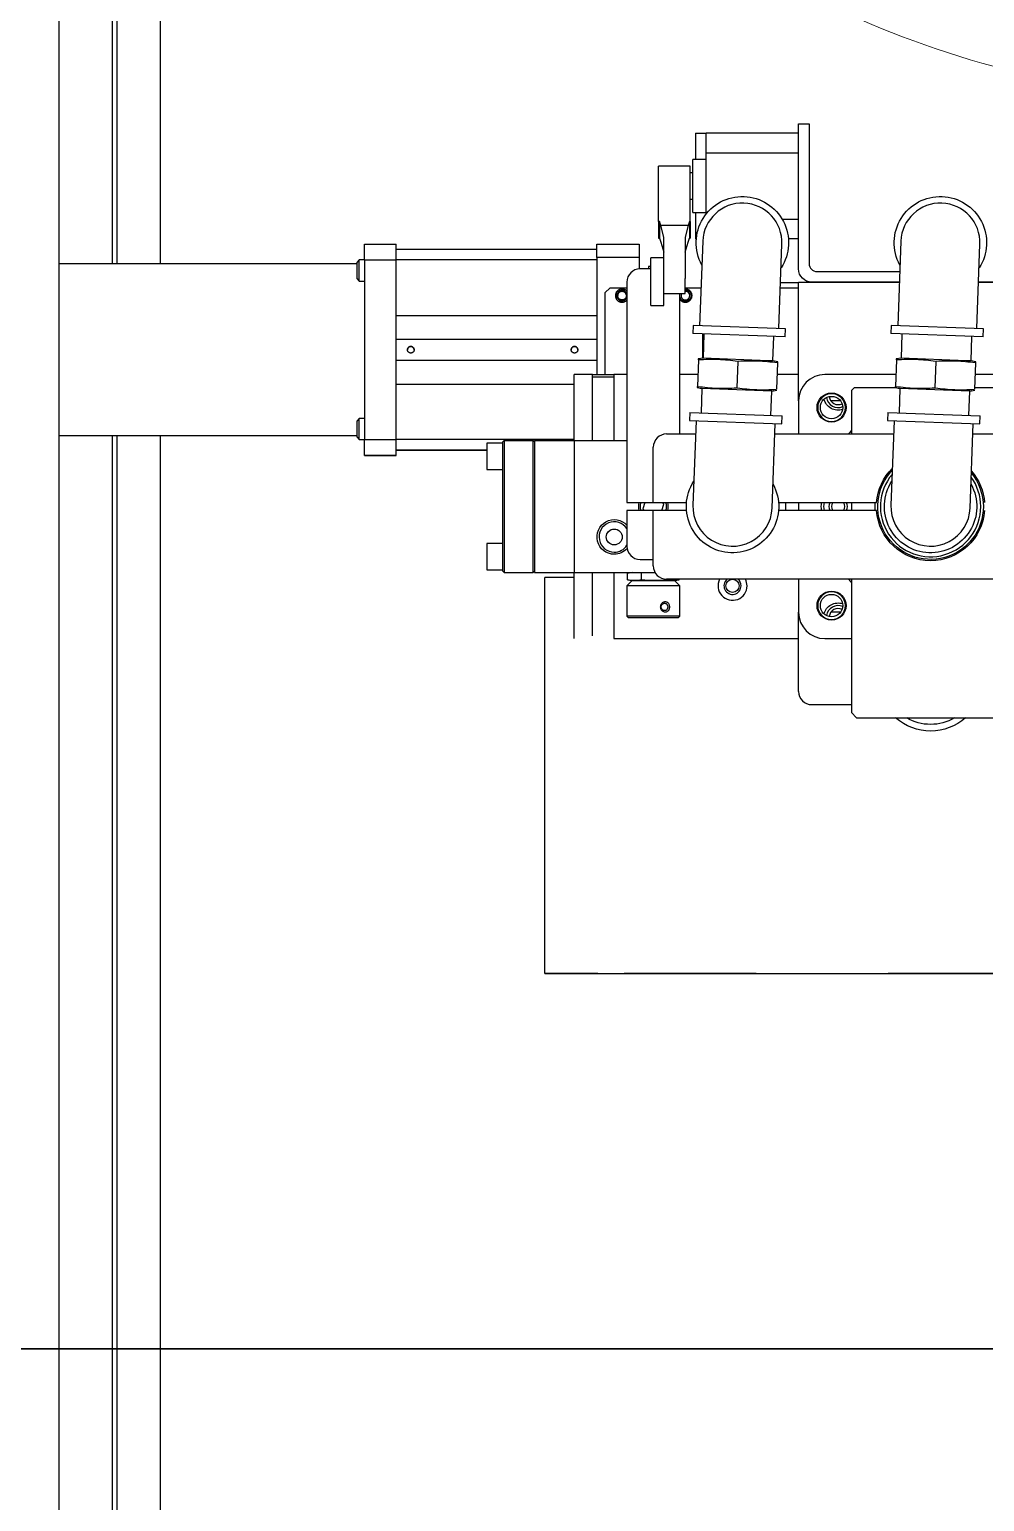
# Model space of a CAD drawing. Header units: millimetres. Extents: x 10462777 to 22643323, y 453826 to 1389191.
# Drawn here: x 11290647 to 11291008, y 583377 to 583934 of the extents above; entities that cross this region are included whole.
import ezdxf

# ---------------------------------------------------------------- set-up
doc = ezdxf.new("R2010")
doc.units = ezdxf.units.MM
doc.header["$LTSCALE"] = 200
doc.header["$MEASUREMENT"] = 0
for name, pattern in [('CENTER', [2, 1.25, -0.25, 0.25, -0.25]), ('CENTER2', [1.125, 0.75, -0.125, 0.125, -0.125]), ('PHANTOM', [2.5, 1.25, -0.25, 0.25, -0.25, 0.25, -0.25])]:
    doc.linetypes.add(name, pattern=pattern)
doc.layers.get('0').update_dxf_attribs({"linetype": 'CONTINUOUS'})
for name, color, linetype in [('2', 2, 'CONTINUOUS'), ('205', 4, 'CONTINUOUS'), ('DV1_DEFAULT', 7, 'CONTINUOUS')]:
    doc.layers.add(name, color=color, linetype=linetype)
doc.layers.add('203', color=7, linetype='CONTINUOUS', true_color=0xffffff)
doc.layers.add('LAYOUT', color=8, linetype='CONTINUOUS', lineweight=25)

# ---------------------------------------------------------------- blocks, each defined once
blk = doc.blocks.new('r710ic')
at = {"layer": 'DV1_DEFAULT', "color": 3, "linetype": 'CENTER2', "lineweight": 0}
blk.add_circle((272041.37, 104232.63), 367.64, dxfattribs=at)
at = {"layer": 'LAYOUT', "color": 3}
blk.add_circle((272041.37, 104232.63), 2050.12, dxfattribs=at)
blk = doc.blocks.new('A$C7DA30AB0')
at = {"layer": 'DV1_DEFAULT', "color": 1, "linetype": 'CENTER2', "ltscale": 7}
for p, q in [((5992.89, 3025.99, 0), (0, 3025.99, 0)), ((59.09, 3025.99, 0), (6051.98, 3025.99, 0))]:
    blk.add_line(p, q, dxfattribs=at)
at = {"layer": 'LAYOUT', "color": 6, "linetype": 'PHANTOM'}
blk.add_circle((3030.45, 3025.99, 0), 2693.02, dxfattribs=at)

msp = doc.modelspace()

# ---------------------------------------------------------------- linework, layer by layer
at = {"layer": '2', "color": 252, "linetype": 'Continuous'}
for p, q in [((11290657.81339, 583034.4125, 0), (11290657.81339, 584034.42828, 0)), ((11290679.8662, 583845.30545, 0), (11290679.8662, 584034.39391, 0)), ((11290696.11644, 584034.41518, 0), (11290696.11644, 583845.31073, 0)), ((11290677.86618, 584003.8777, 0), (11290677.86618, 583845.26732, 0)), ((11290677.86618, 583780.27655, 0), (11290677.86618, 583034.39096, 0)), ((11290679.8662, 583034.40799, 0), (11290679.8662, 583780.30062, 0)), ((11290696.11644, 583780.31268, 0), (11290696.11644, 583034.43591, 0))]:
    msp.add_line(p, q, dxfattribs=at)
at = {"layer": '203', "color": 252, "linetype": 'CENTER'}
for p, q in [((11290773.51819, 583852.81748, 0), (11290785.51836, 583852.81748, 0)), ((11290773.51819, 583846.82108, 0), (11290773.51819, 583852.81748, 0)), ((11290785.51836, 583846.82108, 0), (11290785.51836, 583852.81748, 0)), ((11290861.51944, 583850.81745, 0), (11290785.51836, 583850.81745, 0)), ((11290861.51944, 583852.81748, 0), (11290877.51967, 583852.81748, 0)), ((11290861.51944, 583847.81742, 0), (11290861.51944, 583852.81748, 0)), ((11290877.51967, 583852.81748, 0), (11290877.51967, 583847.81742, 0)), ((11290770.51515, 583845.31732, 0), (11290657.8072, 583845.31732, 0)), ((11290771.51816, 583846.81739, 0), (11290770.51815, 583845.81737, 0)), ((11290770.51815, 583845.81718, 0), (11290770.51815, 583839.81729, 0)), ((11290773.51863, 583846.81739, 0), (11290771.51816, 583846.81739, 0)), ((11290771.51816, 583846.81713, 0), (11290771.51816, 583846.81714, 0)), ((11290771.51816, 583838.81728, 0), (11290771.51816, 583846.81713, 0)), ((11290773.51819, 583846.82108, 0), (11290785.51836, 583846.82108, 0)), ((11290773.51819, 583846.82108, 0), (11290773.51819, 583778.81276, 0)), ((11290785.51836, 583778.81276, 0), (11290785.51836, 583846.82108, 0)), ((11290861.51944, 583846.8174, 0), (11290785.51836, 583846.8174, 0)), ((11290877.51967, 583847.81742, 0), (11290861.51944, 583847.81742, 0)), ((11290861.51944, 583847.81742, 0), (11290861.51944, 583803.43023, 0)), ((11290877.51967, 583847.81742, 0), (11290877.51967, 583843.41736, 0)), ((11290881.01972, 583844.31735, 0), (11290881.01972, 583843.42971, 0)), ((11290770.51815, 583839.81729, 0), (11290771.51816, 583838.81728, 0)), ((11290771.51816, 583838.81728, 0), (11290773.51863, 583838.81728, 0)), ((11290931.0398, 583838.31723, 0), (11290937.87052, 583838.31723, 0)), ((11290866.51951, 583836.31726, 0), (11290864.51948, 583834.31723, 0)), ((11290864.51948, 583834.31723, 0), (11290864.51948, 583803.42935, 0)), ((11290866.51951, 583836.31726, 0), (11290872.86936, 583836.31726, 0)), ((11290868.51954, 583833.31745, 0.00031), (11290868.51954, 583833.31721, 0.00031)), ((11290869.01954, 583833.31745, 0.00031), (11290869.01954, 583833.31721, 0.00031)), ((11290872.6696, 583833.3172, 0.00031), (11290872.6696, 583833.31745, 0.00031)), ((11290894.86882, 583836.31726, 0), (11290900.94359, 583836.31726, 0)), ((11290930.96542, 583836.31728, 0), (11290937.87002, 583836.31728, 0)), ((11290785.51836, 583825.8171, 0), (11290861.51944, 583825.8171, 0)), ((11290785.51836, 583825.8171, 0), (11290861.51944, 583825.8171, 0)), ((11290785.51836, 583816.81697, 0), (11290861.51944, 583816.81697, 0)), ((11290901.52001, 583818.89617, 0), (11290901.52001, 583809.56433, 0)), ((11290789.76842, 583812.81716, 0.00034), (11290789.76842, 583812.81691, 0.00034)), ((11290851.7693, 583812.81716, 0.00034), (11290851.7693, 583812.81691, 0.00034)), ((11290785.51836, 583808.81686, 0), (11290861.51944, 583808.81686, 0)), ((11290785.51836, 583808.81686, 0), (11290861.51944, 583808.81686, 0)), ((11290785.51836, 583799.81673, 0), (11290852.86838, 583799.81673, 0)), ((11290771.51816, 583786.81654, 0), (11290770.51815, 583785.81652, 0)), ((11290770.51815, 583785.81633, 0), (11290770.51815, 583779.81644, 0)), ((11290773.51863, 583786.81654, 0), (11290771.51816, 583786.81654, 0)), ((11290771.51816, 583778.81642, 0), (11290771.51816, 583786.81628, 0)), ((11290771.51816, 583786.81628, 0), (11290771.51816, 583786.81628, 0)), ((11290657.8072, 583780.3164, 0), (11290770.51515, 583780.3164, 0)), ((11290770.51815, 583779.81644, 0), (11290771.51816, 583778.81642, 0)), ((11290770.51815, 583779.81635, 0), (11290771.51816, 583778.81633, 0)), ((11290771.51816, 583778.81642, 0), (11290773.51863, 583778.81642, 0)), ((11290771.51816, 583778.81633, 0), (11290773.51863, 583778.81633, 0)), ((11290773.51819, 583778.81276, 0), (11290785.51836, 583778.81276, 0)), ((11290773.51819, 583772.81634, 0), (11290773.51819, 583778.81276, 0)), ((11290852.86838, 583778.81643, 0), (11290785.51836, 583778.81643, 0)), ((11290785.51836, 583772.81634, 0), (11290785.51836, 583778.81276, 0)), ((11290785.51836, 583772.81634, 0), (11290773.51819, 583772.81634, 0)), ((11290773.51819, 583772.81634, 0), (11290773.51819, 583772.81624, 0)), ((11290773.51819, 583772.81624, 0), (11290785.51836, 583772.81624, 0)), ((11290819.86847, 583774.81637, 0), (11290785.51836, 583774.81637, 0)), ((11290785.51836, 583774.81634, 0), (11290819.86847, 583774.81634, 0)), ((11290785.51836, 583774.81631, 0), (11290819.86847, 583774.81631, 0)), ((11290819.86847, 583774.81627, 0), (11290785.51836, 583774.81627, 0)), ((11290785.51836, 583772.81624, 0), (11290785.51836, 583772.81634, 0)), ((11290841.83433, 583576.5435, 0), (11290841.83433, 583726.54563, 0)), ((11290841.83433, 583576.5435, 0), (11290841.83433, 583576.54326, 0)), ((11291221.83973, 583576.54353, 0), (11290861.83461, 583576.54353, 0)), ((11290861.83461, 583576.54323, 0), (11291221.83973, 583576.54323, 0))]:
    msp.add_line(p, q, dxfattribs=at)
at = {"layer": '203', "color": 252, "linetype": 'CENTER', "extrusion": (0, 1.51265e-06, 1)}
for centre, radius in [((11290871.01957, 583833.31745, 0.88344), 1.65002), ((11290791.01844, 583812.81716, 0.88344), 1.25002), ((11290853.01932, 583812.81716, 0.88344), 1.25002)]:
    msp.add_circle(centre, radius, dxfattribs=at)
for centre, radius, start, end in [((11290871.01957, 583833.31745, 0.88344), 2.50004, 42.2848186, 180.005767), ((11290871.01957, 583833.31745, 0.88344), 2.50004, 42.2845518, 180), ((11290871.01957, 583833.31745, 0.88344), 2.50004, 180.0053461, 317.7015429), ((11290871.01957, 583833.31745, 0.88344), 2.00003, 22.3694358, 180.0073139), ((11290871.01957, 583833.31745, 0.88344), 2.00003, 22.3698567, 180), ((11290871.01957, 583833.31745, 0.88344), 2.00003, 180.006893, 337.6116829), ((11290871.01957, 583833.31745, 0.88344), 1.65002, 0, 180.0087548), ((11290895.01991, 583833.31745, 0.88344), 2.50004, 210.6611091, 93.4598817), ((11290895.01991, 583833.31745, 0.88344), 1.65002, 152.5802129, 90), ((11290895.01991, 583833.31745, 0.88344), 1.65002, 152.5749042, 180.0034356), ((11290895.01991, 583833.31745, 0.88344), 2.50004, 359.9944225, 93.4595378), ((11290895.01991, 583833.31745, 0.88344), 1.65002, 90, 95.2430847), ((11290895.01991, 583833.31745, 0.88344), 1.65002, 359.9853051, 95.237455), ((11290791.01844, 583812.81716, 0.88344), 1.25002, 359.9885783, 180), ((11290853.01932, 583812.81716, 0.88344), 1.25002, 359.9885783, 180)]:
    msp.add_arc(centre, radius, start, end, dxfattribs=at)
at = {"layer": '203', "color": 252, "linetype": 'CENTER', "extrusion": (0, -1.51265e-06, -1)}
for start, end in [(90, 20.6938683), (85.9778362, 90)]:
    msp.add_arc((-11290895.01991, 583833.31745, -0.88344), 2.15003, start, end, dxfattribs=at)
at = {"layer": '203', "color": 252, "linetype": 'CENTER'}
for centre, major_axis, start_param, end_param in [((11290887.51981, 583844.31735, 0), (6.50009, 0), 2.624703649, 3.143346796), ((11290861.83461, 583726.54563, 0), (20.00028, 0), 2.035653908, 3.141592654), ((11290861.83461, 583576.5435, 0), (20.00028, 0), 1.570796327, 3.141592654), ((11290861.83461, 583576.54326, 0), (20.00028, 0), 3.141592654, 4.71238898)]:
    msp.add_ellipse(centre, major_axis=major_axis, ratio=0.000001513, start_param=start_param, end_param=end_param, dxfattribs=at)
at = {"layer": '205', "color": 252, "linetype": 'Continuous'}
for p, q in [((11290898.86932, 583894.83053, 0), (11290898.86932, 583884.83038, 0)), ((11290898.86932, 583894.83053, 0), (11290902.86937, 583894.83053, 0)), ((11290937.86987, 583894.83053, 0), (11290902.86937, 583894.83053, 0)), ((11290902.86937, 583887.33051, 0), (11290902.86937, 583894.83053, 0)), ((11290937.86987, 583843.4298, 0), (11290937.86987, 583898.43058, 0)), ((11290937.86987, 583898.43058, 0), (11290941.86993, 583898.43058, 0)), ((11290941.86993, 583898.43058, 0), (11290941.86993, 583845.42982, 0)), ((11290896.86929, 583882.33035, 0), (11290884.86912, 583882.33035, 0)), ((11290884.86912, 583877.99992, 0), (11290884.86912, 583882.33035, 0)), ((11290896.86929, 583877.99992, 0), (11290896.86929, 583882.33035, 0)), ((11290902.86937, 583884.83038, 0), (11290897.8693, 583884.83038, 0)), ((11290897.8693, 583864.8301, 0), (11290897.8693, 583884.83038, 0)), ((11290937.86987, 583887.33042, 0), (11290902.86937, 583887.33042, 0)), ((11290902.86937, 583864.22546, 0), (11290902.86937, 583887.33042, 0)), ((11290884.86912, 583861.42791, 0), (11290884.86912, 583877.99992, 0)), ((11290897.8693, 583879.83031, 0), (11290896.86929, 583879.83031, 0)), ((11290896.86929, 583861.42791, 0), (11290896.86929, 583877.99992, 0)), ((11290896.86929, 583869.83017, 0), (11290897.8693, 583869.83017, 0)), ((11290884.86912, 583861.42791, 0), (11290884.86912, 583855.08854, 0)), ((11290885.2038, 583861.42791, 0), (11290884.86912, 583861.42791, 0)), ((11290885.2038, 583861.42791, 0), (11290885.2038, 583855.08854, 0)), ((11290885.66336, 583859.87351, 0), (11290885.2038, 583861.42791, 0)), ((11290886.86915, 583855.51443, 0), (11290885.66336, 583859.87351, 0)), ((11290896.07505, 583859.87351, 0), (11290885.66336, 583859.87351, 0)), ((11290896.07505, 583859.87351, 0), (11290894.86926, 583855.51443, 0)), ((11290896.5346, 583861.42791, 0), (11290896.07505, 583859.87351, 0)), ((11290896.86929, 583861.42791, 0), (11290896.5346, 583861.42791, 0)), ((11290896.5346, 583861.42791, 0), (11290896.5346, 583855.08854, 0)), ((11290896.86929, 583861.42791, 0), (11290896.86929, 583855.08854, 0)), ((11290897.8693, 583864.8301, 0), (11290902.86937, 583864.8301, 0)), ((11290898.86932, 583864.8301, 0), (11290898.86932, 583854.82996, 0)), ((11290931.61572, 583862.33006, 0), (11290937.86987, 583862.33006, 0)), ((11290884.86912, 583855.08854, 0), (11290885.2038, 583855.08854, 0)), ((11290885.2038, 583855.08854, 0), (11290885.66336, 583853.53415, 0)), ((11290886.86915, 583847.33273, 0), (11290886.86915, 583855.51443, 0)), ((11290894.86926, 583855.51443, 0), (11290894.86926, 583839.86347, 0)), ((11290896.07505, 583853.53415, 0), (11290896.5346, 583855.08854, 0)), ((11290896.5346, 583855.08854, 0), (11290896.86929, 583855.08854, 0)), ((11290898.86932, 583854.82996, 0), (11290899.15044, 583854.82996, 0)), ((11290937.86987, 583854.82996, 0), (11290934.02692, 583854.82996, 0)), ((11290885.66336, 583853.53415, 0), (11290886.86915, 583849.73634, 0)), ((11290894.86926, 583849.73634, 0), (11290896.07505, 583853.53415, 0)), ((11290901.59903, 583853.91865, 0), (11290900.40884, 583821.94034, 0)), ((11290930.38851, 583820.82453, 0), (11290931.5787, 583852.80284, 0)), ((11290976.6001, 583853.91865, 0), (11290975.4099, 583821.94034, 0)), ((11291005.38957, 583820.82453, 0), (11291006.57977, 583852.80284, 0)), ((11290881.86907, 583843.4298, 0), (11290877.86902, 583843.4298, 0)), ((11290886.86915, 583847.57754, 0), (11290881.86907, 583847.57754, 0)), ((11290881.86907, 583829.57729, 0), (11290881.86907, 583847.57754, 0)), ((11290886.86915, 583829.57729, 0), (11290886.86915, 583847.33273, 0)), ((11290872.86895, 583838.42972, 0), (11290872.86895, 583754.92854, 0)), ((11290894.86926, 583834.07735, 0), (11290894.86926, 583839.86347, 0)), ((11290937.86987, 583793.42823, 0), (11290937.86987, 583838.42972, 0)), ((11290937.86987, 583838.42972, 0), (11290976.02479, 583838.42972, 0)), ((11290976.02361, 583838.42972, 0), (11290942.86994, 583838.42972, 0)), ((11290944.86997, 583842.42978, 0), (11290976.17246, 583842.42978, 0)), ((11291006.04615, 583838.42972, 0), (11291066.37576, 583838.42972, 0)), ((11291066.37269, 583838.42972, 0), (11291006.04709, 583838.42972, 0)), ((11290886.86915, 583834.07735, 0), (11290894.86926, 583834.07735, 0)), ((11290892.86923, 583780.92922, 0), (11290892.86923, 583834.07685, 0)), ((11290881.86907, 583829.57729, 0), (11290886.86915, 583829.57729, 0)), ((11290897.91053, 583822.03332, 0), (11290897.79895, 583819.03535, 0)), ((11290932.88681, 583820.73155, 0), (11290897.91053, 583822.03332, 0)), ((11290932.77523, 583817.73358, 0), (11290932.88681, 583820.73155, 0)), ((11290972.9116, 583822.03332, 0), (11290972.80002, 583819.03535, 0)), ((11291007.88788, 583820.73155, 0), (11290972.9116, 583822.03332, 0)), ((11291007.7763, 583817.73358, 0), (11291007.88788, 583820.73155, 0)), ((11290932.77523, 583817.73358, 0), (11290897.79895, 583819.03535, 0)), ((11290902.04607, 583818.87715, 0), (11290901.70037, 583809.58889, 0)), ((11290928.18241, 583808.60326, 0), (11290928.52811, 583817.89152, 0)), ((11291007.7763, 583817.73358, 0), (11290972.80002, 583819.03535, 0)), ((11290977.04713, 583818.87715, 0), (11290976.70144, 583809.58889, 0)), ((11291003.18348, 583808.60326, 0), (11291003.52917, 583817.89152, 0)), ((11290901.70037, 583809.58889, 0), (11290899.87183, 583809.33618, 0)), ((11290926.40928, 583808.66925, 0), (11290901.70037, 583809.58889, 0)), ((11290976.70144, 583809.58889, 0), (11290974.8729, 583809.33618, 0)), ((11291001.41034, 583808.66925, 0), (11290976.70144, 583809.58889, 0)), ((11290899.92532, 583808.94915, 0), (11290899.55339, 583798.95592, 0)), ((11290899.92532, 583808.94915, 0), (11290900.04812, 583808.94458, 0)), ((11290914.91516, 583808.39124, 0), (11290914.54322, 583798.39802, 0)), ((11290914.79236, 583808.39581, 0), (11290914.91516, 583808.39124, 0)), ((11290914.91516, 583808.39124, 0), (11290915.03796, 583808.38667, 0)), ((11290928.18241, 583808.60326, 0), (11290926.40928, 583808.66925, 0)), ((11290929.9871, 583808.21533, 0), (11290928.18241, 583808.60326, 0)), ((11290929.90499, 583807.83334, 0), (11290929.53306, 583797.84012, 0)), ((11290929.78219, 583807.83791, 0), (11290929.90499, 583807.83334, 0)), ((11290929.91975, 583808.22981, 0), (11290929.90499, 583807.83334, 0)), ((11290974.92639, 583808.94915, 0), (11290974.55445, 583798.95592, 0)), ((11290974.92639, 583808.94915, 0), (11290975.04919, 583808.94458, 0)), ((11290989.91622, 583808.39124, 0), (11290989.54429, 583798.39802, 0)), ((11290989.79342, 583808.39581, 0), (11290989.91622, 583808.39124, 0)), ((11290989.91622, 583808.39124, 0), (11290990.03902, 583808.38667, 0)), ((11291003.18348, 583808.60326, 0), (11291001.41034, 583808.66925, 0)), ((11291004.98817, 583808.21533, 0), (11291003.18348, 583808.60326, 0)), ((11291004.90606, 583807.83334, 0), (11291004.53412, 583797.84012, 0)), ((11291004.78326, 583807.83791, 0), (11291004.90606, 583807.83334, 0)), ((11291004.92081, 583808.22981, 0), (11291004.90606, 583807.83334, 0)), ((11290852.86866, 583778.42887, 0), (11290852.86866, 583803.42923, 0)), ((11290859.86876, 583803.42923, 0), (11290852.86866, 583803.42923, 0)), ((11290859.86876, 583803.42923, 0), (11290867.86888, 583803.42923, 0)), ((11290859.86876, 583802.42921, 0), (11290859.86876, 583803.42923, 0)), ((11290859.86876, 583778.42806, 0), (11290859.86876, 583802.42921, 0)), ((11290867.86888, 583802.42921, 0), (11290859.86876, 583802.42921, 0)), ((11290867.86888, 583803.42923, 0), (11290867.86888, 583778.42887, 0)), ((11290872.87145, 583803.42923, 0), (11290867.86888, 583803.42923, 0)), ((11290899.72183, 583803.42923, 0), (11290892.87423, 583803.42923, 0)), ((11290899.47128, 583798.57393, 0), (11290901.27597, 583798.186, 0)), ((11290899.53863, 583798.55946, 0), (11290899.55339, 583798.95592, 0)), ((11290899.67619, 583798.95135, 0), (11290899.55339, 583798.95592, 0)), ((11290937.87487, 583803.42923, 0), (11290929.74475, 583803.42923, 0)), ((11290974.72164, 583803.42923, 0), (11290947.87001, 583803.42923, 0)), ((11290958.87017, 583798.42916, 0), (11290957.87015, 583797.42914, 0)), ((11290975.14567, 583798.42916, 0), (11290958.87017, 583798.42916, 0)), ((11290974.47234, 583798.57393, 0), (11290976.27703, 583798.186, 0)), ((11290974.5397, 583798.55946, 0), (11290974.55445, 583798.95592, 0)), ((11290974.67725, 583798.95135, 0), (11290974.55445, 583798.95592, 0)), ((11291016.87099, 583798.42916, 0), (11291004.55597, 583798.42916, 0)), ((11291027.87115, 583803.42923, 0), (11291004.74207, 583803.42923, 0)), ((11290901.27597, 583798.186, 0), (11290900.93027, 583788.89774, 0)), ((11290927.75801, 583797.20038, 0), (11290901.27597, 583798.186, 0)), ((11290914.54322, 583798.39802, 0), (11290914.42042, 583798.40259, 0)), ((11290914.66602, 583798.39345, 0), (11290914.54322, 583798.39802, 0)), ((11290927.41231, 583787.91211, 0), (11290927.75801, 583797.20038, 0)), ((11290927.75801, 583797.20038, 0), (11290929.58655, 583797.45308, 0)), ((11290929.53306, 583797.84012, 0), (11290929.41026, 583797.84469, 0)), ((11290937.86987, 583793.42909, 0), (11290937.86987, 583780.92891, 0)), ((11290953.80603, 583793.42909, 0), (11290950.12004, 583793.42909, 0)), ((11290957.87015, 583797.42914, 0), (11290957.87015, 583780.92841, 0)), ((11290976.27703, 583798.186, 0), (11290975.93134, 583788.89774, 0)), ((11291002.75908, 583797.20038, 0), (11290976.27703, 583798.186, 0)), ((11290989.54429, 583798.39802, 0), (11290989.42149, 583798.40259, 0)), ((11290989.66709, 583798.39345, 0), (11290989.54429, 583798.39802, 0)), ((11291002.41338, 583787.91211, 0), (11291002.75908, 583797.20038, 0)), ((11291002.75908, 583797.20038, 0), (11291004.58761, 583797.45308, 0)), ((11291004.53412, 583797.84012, 0), (11291004.41132, 583797.84469, 0)), ((11290896.68315, 583789.05568, 0), (11290896.57157, 583786.05772, 0)), ((11290896.68315, 583789.05568, 0), (11290931.65943, 583787.75391, 0)), ((11290931.54785, 583784.75594, 0), (11290931.65943, 583787.75391, 0)), ((11290971.68421, 583789.05568, 0), (11290971.57263, 583786.05772, 0)), ((11290971.68421, 583789.05568, 0), (11291006.66049, 583787.75391, 0)), ((11291006.54891, 583784.75594, 0), (11291006.66049, 583787.75391, 0)), ((11290896.57157, 583786.05772, 0), (11290931.54785, 583784.75594, 0)), ((11290899.06987, 583785.96473, 0), (11290897.87968, 583753.98642, 0)), ((11290927.85935, 583752.87061, 0), (11290929.04954, 583784.84893, 0)), ((11290971.57263, 583786.05772, 0), (11291006.54891, 583784.75594, 0)), ((11290974.07094, 583785.96473, 0), (11290972.88075, 583753.98642, 0)), ((11291002.86041, 583752.87061, 0), (11291004.05061, 583784.84893, 0)), ((11290825.86828, 583777.42886, 0), (11290819.86819, 583777.42886, 0)), ((11290819.86819, 583777.42886, 0), (11290819.86819, 583767.42872, 0)), ((11290826.36829, 583778.42887, 0), (11290825.86828, 583777.92886, 0)), ((11290825.86828, 583728.92817, 0), (11290825.86828, 583777.92886, 0)), ((11290826.36829, 583778.42887, 0), (11290837.36844, 583778.42887, 0)), ((11290826.36829, 583778.42887, 0), (11290826.36829, 583728.42816, 0)), ((11290837.36844, 583778.42887, 0), (11290837.86845, 583777.92886, 0)), ((11290837.36844, 583728.42816, 0), (11290837.36844, 583778.42887, 0)), ((11290837.86845, 583778.42887, 0), (11290837.86845, 583728.42816, 0)), ((11290837.86845, 583778.42887, 0), (11290852.86866, 583778.42887, 0)), ((11290852.86866, 583778.42887, 0), (11290852.86866, 583728.42816, 0)), ((11290852.86866, 583778.42887, 0), (11290872.8702, 583778.42887, 0)), ((11290887.86916, 583780.92891, 0), (11290898.88275, 583780.92891, 0)), ((11290928.90505, 583780.92891, 0), (11290973.88163, 583780.92891, 0)), ((11291003.90393, 583780.92891, 0), (11291017.87101, 583780.92891, 0)), ((11290882.86909, 583754.92854, 0), (11290882.86909, 583775.92884, 0)), ((11290819.86819, 583767.42872, 0), (11290825.86828, 583767.42872, 0)), ((11290872.86895, 583754.92854, 0), (11290882.8695, 583754.92854, 0)), ((11290879.67234, 583754.9285, 0), (11290878.92299, 583752.55551, 0)), ((11290882.86909, 583754.92854, 0), (11290895.43367, 583754.92854, 0)), ((11290886.06583, 583751.92853, 0), (11290886.81518, 583754.30153, 0)), ((11290886.81518, 583754.30153, 0), (11290886.24113, 583754.92854, 0)), ((11290930.30553, 583754.92854, 0), (11290967.42524, 583754.92854, 0)), ((11290932.8698, 583754.92776, 0), (11290932.8698, 583751.92928, 0)), ((11290937.86987, 583754.92854, 0), (11290937.86987, 583751.92975, 0)), ((11290957.87015, 583754.92679, 0), (11290957.87015, 583751.92821, 0)), ((11290872.86895, 583751.9285, 0), (11290872.86895, 583738.4283, 0)), ((11290882.8695, 583751.9285, 0), (11290872.86895, 583751.9285, 0)), ((11290878.92299, 583752.55551, 0), (11290879.49704, 583751.92849, 0)), ((11290895.43367, 583751.9285, 0), (11290882.86909, 583751.9285, 0)), ((11290882.86909, 583730.9282, 0), (11290882.86909, 583751.9285, 0)), ((11290967.42524, 583751.9285, 0), (11290930.30553, 583751.9285, 0)), ((11290825.86828, 583739.42832, 0), (11290819.86819, 583739.42832, 0)), ((11290819.86819, 583739.42832, 0), (11290819.86819, 583729.42818, 0)), ((11290877.86902, 583733.42823, 0), (11290882.86971, 583733.42823, 0)), ((11290819.86819, 583729.42818, 0), (11290825.86828, 583729.42818, 0)), ((11290826.36829, 583728.42816, 0), (11290825.86828, 583728.92817, 0)), ((11290826.36829, 583728.42816, 0), (11290837.36844, 583728.42816, 0)), ((11290837.36844, 583728.42816, 0), (11290837.86845, 583728.92817, 0)), ((11290837.86845, 583728.42816, 0), (11290852.86866, 583728.42816, 0)), ((11290852.86866, 583703.42781, 0), (11290852.86866, 583728.42972, 0)), ((11290852.86866, 583728.42816, 0), (11290883.5391, 583728.42816, 0)), ((11290859.86876, 583704.42782, 0), (11290859.86876, 583728.42897, 0)), ((11290867.86888, 583728.42972, 0), (11290867.86888, 583703.42781, 0)), ((11290874.86897, 583728.42816, 0), (11290873.06902, 583728.11078, 0)), ((11290873.06902, 583725.74815, 0), (11290873.06902, 583728.10813, 0)), ((11290878.4392, 583725.74815, 0), (11290878.4392, 583728.10813, 0)), ((11290874.86897, 583725.42812, 0), (11290872.86895, 583723.42809, 0)), ((11290872.86895, 583723.42809, 0), (11290872.86895, 583711.92793, 0)), ((11290892.86923, 583723.42809, 0), (11290872.86895, 583723.42809, 0)), ((11290873.06902, 583725.7455, 0), (11290874.86897, 583725.42812, 0)), ((11290874.86897, 583725.42812, 0), (11290890.8692, 583725.42812, 0)), ((11290874.86897, 583725.42812, 0), (11290879.25837, 583725.42812, 0)), ((11290879.25837, 583725.42812, 0), (11290890.8692, 583725.42812, 0)), ((11291017.87101, 583725.92813, 0), (11290887.86916, 583725.92813, 0)), ((11290888.23927, 583725.74815, 0), (11290888.23927, 583725.92813, 0)), ((11290890.8692, 583725.42812, 0), (11290892.66916, 583725.7455, 0)), ((11290892.86923, 583723.42809, 0), (11290890.8692, 583725.42812, 0)), ((11290892.66916, 583725.74815, 0), (11290892.66916, 583725.92813, 0)), ((11290892.86923, 583711.92793, 0), (11290892.86923, 583723.42809, 0)), ((11290937.86987, 583725.92938, 0), (11290937.86987, 583713.42795, 0)), ((11290957.87015, 583725.9285, 0), (11290957.87015, 583675.42741, 0)), ((11290872.86895, 583711.92793, 0), (11290873.36895, 583711.42792, 0)), ((11290887.39554, 583711.92793, 0), (11290872.86895, 583711.92793, 0)), ((11290873.36895, 583711.42792, 0), (11290887.16922, 583711.42792, 0)), ((11290887.16922, 583711.42792, 0), (11290892.36922, 583711.42792, 0)), ((11290892.86923, 583711.92793, 0), (11290887.39554, 583711.92793, 0)), ((11290892.36922, 583711.42792, 0), (11290892.86923, 583711.92793, 0)), ((11290937.86987, 583683.42752, 0), (11290937.86987, 583713.43014, 0)), ((11290953.80603, 583713.42795, 0), (11290950.12004, 583713.42795, 0)), ((11290867.86888, 583703.42781, 0), (11290937.87487, 583703.42781, 0)), ((11290947.87001, 583703.42781, 0), (11290957.8714, 583703.42781, 0)), ((11290942.86994, 583678.42745, 0), (11290957.87484, 583678.42745, 0)), ((11290957.87015, 583675.42741, 0), (11290959.87018, 583673.42738, 0)), ((11290959.87018, 583673.42738, 0), (11291255.87439, 583673.42738, 0))]:
    msp.add_line(p, q, dxfattribs=at)
for centre, radius in [((11290950.37005, 583790.92905, 0), 5.50008), ((11290950.37005, 583790.92905, 0), 4.25006), ((11290868.06888, 583741.92835, 0), 3.00004), ((11290912.86951, 583723.42809, 0), 2.50004), ((11290950.37005, 583715.92798, 0), 5.50008), ((11290950.37005, 583715.92798, 0), 4.25006)]:
    msp.add_circle(centre, radius, dxfattribs=at)
at = {"layer": '205', "color": 252, "linetype": 'Continuous', "extrusion": (0, 0, -1)}
for centre in [(-11290950.37005, 583790.92905, 0), (-11290950.37005, 583715.92798, 0)]:
    msp.add_circle(centre, 5.25007, dxfattribs=at)
for centre, radius, start, end in [((-11290916.58887, 583853.36075, 0), 17.50025, 331.1321373, 92.1314925), ((-11290991.58993, 583853.36075, 0), 17.50025, 331.1321373, 92.1314925), ((-11290916.58887, 583853.36075, 0), 17.50025, 92.1314925, 213.1308478), ((-11290991.58993, 583853.36075, 0), 17.50025, 92.1314925, 213.1308478), ((-11290942.86994, 583843.4298, 0), 5.00007, 270, 0), ((-11290952.87008, 583795.42911, 0), 5.50008, 252.1463205, 345.9600859), ((-11290987.87058, 583753.42852, 0), 20.00028, 180, 43.5431364), ((-11290987.87058, 583753.42852, 0), 20.50029, 4.1961241, 45.1031307), ((-11290987.87058, 583753.42852, 0), 20.00028, 140.7206063, 180), ((-11290987.87058, 583753.42852, 0), 20.50029, 139.1602622, 175.8038759), ((-11290912.86951, 583753.42852, 0), 17.50025, 272.1314925, 33.1364956), ((-11290912.86951, 583753.42852, 0), 17.50025, 151.1264895, 272.1314925), ((-11290987.87058, 583753.42852, 0), 17.50025, 272.1314925, 33.1364956), ((-11290987.87058, 583753.42852, 0), 17.50025, 151.1264895, 272.1314925), ((-11290882.86909, 583753.42852, 0), 5.55008, 344.3230884, 15.6824622), ((-11290882.86909, 583753.42852, 0), 5.55008, 164.3174702, 195.6768438), ((-11290987.87058, 583753.42852, 0), 21.0003, 355.9027449, 4.0939951), ((-11290868.06888, 583741.92835, 0), 6.55009, 270, 137.120645), ((-11290987.87058, 583753.42852, 0), 20.50029, 184.1961241, 355.8038759), ((-11290868.06888, 583741.92835, 0), 6.55009, 221.8781058, 270), ((-11290952.87008, 583711.42792, 0), 5.50008, 14.0456352, 107.8481498), ((-11290987.87058, 583688.42759, 0), 20.00028, 270, 311.4112695), ((-11290987.87058, 583688.42759, 0), 17.50025, 270, 301.004989), ((-11290987.87058, 583688.42759, 0), 20.00028, 228.5887305, 270), ((-11290987.87058, 583688.42759, 0), 17.50025, 238.995011, 270)]:
    msp.add_arc(centre, radius, start, end, dxfattribs=at)
at = {"layer": '205', "color": 252, "linetype": 'Continuous'}
for centre, radius, start, end in [((11290916.58887, 583853.36075, 0), 15.00021, 357.8685075, 177.8685075), ((11290991.58993, 583853.36075, 0), 15.00021, 357.8685075, 177.8685075), ((11290877.86902, 583838.42972, 0), 5.00007, 90, 180), ((11290944.86997, 583845.42982, 0), 3.00004, 180, 270), ((11290947.87001, 583793.42909, 0), 10.00014, 90, 180), ((11290952.87008, 583795.42911, 0), 4.50006, 189.2025793, 292.680094), ((11290952.87008, 583795.42911, 0), 3.40005, 185.782577, 296.1001236), ((11290987.87058, 583753.42852, 0), 41.50059, 136.2881352, 138.4931392), ((11290887.86916, 583775.92884, 0), 5.00007, 90, 180), ((11290987.87058, 583753.42852, 0), 19.00027, 140.0006265, 0), ((11290987.87058, 583753.42852, 0), 19.00027, 0, 35.7243859), ((11290882.86909, 583753.42852, 0), 5.00007, 162.5405073, 197.4549509), ((11290882.86909, 583753.42852, 0), 5.00007, 342.5347402, 17.449184), ((11290912.86951, 583753.42852, 0), 15.00021, 177.8685075, 357.8685075), ((11290987.87058, 583753.42852, 0), 41.50059, 177.9243845, 182.0700172), ((11290952.87008, 583753.42852, 0), 5.50008, 164.1713096, 195.8231128), ((11290952.87008, 583753.42852, 0), 3.50005, 154.6198873, 205.3742896), ((11290952.87008, 583753.42852, 0), 2.50004, 143.122659, 216.8609521), ((11290952.87008, 583753.42852, 0), 2.50004, 323.116892, 36.8551852), ((11290952.87008, 583753.42852, 0), 3.50005, 334.6143098, 25.3687119), ((11290987.87058, 583753.42852, 0), 15.00021, 177.8685075, 357.8685075), ((11290868.06888, 583741.92835, 0), 5.75008, 33.3955839, 270), ((11290868.06888, 583741.92835, 0), 5.75008, 270, 326.5875539), ((11290877.86902, 583738.4283, 0), 5.00007, 180, 270), ((11290887.86916, 583730.9282, 0), 5.00007, 180, 270), ((11290912.86951, 583723.42809, 0), 5.50008, 152.9606069, 0), ((11290912.86951, 583723.42809, 0), 3.25005, 129.7124838, 0), ((11290912.86951, 583723.42809, 0), 3.25005, 0, 50.2762531), ((11290912.86951, 583723.42809, 0), 5.50008, 0, 27.02819), ((11290987.87058, 583753.42852, 0), 41.50059, 221.5012419, 223.7062459), ((11290952.87008, 583711.42792, 0), 4.50006, 67.3032125, 170.7919953), ((11290952.87008, 583711.42792, 0), 3.40005, 63.8831097, 174.2117784), ((11290947.87001, 583713.42795, 0), 10.00014, 180, 270), ((11290942.86994, 583683.42752, 0), 5.00007, 180, 270)]:
    msp.add_arc(centre, radius, start, end, dxfattribs=at)
for points, knots in [([(11290899.92532, 583808.94915, 0), (11290899.92992, 583809.07268, 0), (11290899.93365, 583809.1728, 0), (11290899.93873, 583809.30929, 0), (11290899.94007, 583809.34543, 0), (11290899.94008, 583809.34561, 0)], [0, 0, 0, 0, 0.500638735, 0.500638735, 1, 1, 1, 1]), ([(11290914.79236, 583808.39581, 0), (11290913.56827, 583808.56508, 0), (11290912.34331, 583808.71092, 0), (11290909.89102, 583808.93905, 0), (11290907.43634, 583809.10281, 0), (11290904.97628, 583809.12197, 0), (11290902.51382, 583809.07676, 0), (11290901.28141, 583809.02238, 0), (11290900.04812, 583808.94458, 0)], [0, 0, 0, 0, 0.25, 0.25, 0.5, 0.75, 0.75, 1, 1, 1, 1]), ([(11290929.78219, 583807.83791, 0), (11290928.5581, 583808.00718, 0), (11290927.33314, 583808.15302, 0), (11290924.88086, 583808.38115, 0), (11290922.42618, 583808.54491, 0), (11290919.96611, 583808.56407, 0), (11290917.50365, 583808.51886, 0), (11290916.27124, 583808.46448, 0), (11290915.03796, 583808.38667, 0)], [0, 0, 0, 0, 0.25, 0.25, 0.5, 0.75, 0.75, 1, 1, 1, 1]), ([(11290974.92639, 583808.94915, 0), (11290974.93099, 583809.07268, 0), (11290974.93471, 583809.1728, 0), (11290974.93979, 583809.30929, 0), (11290974.94114, 583809.34543, 0), (11290974.94114, 583809.34561, 0)], [0, 0, 0, 0, 0.500638734, 0.500638734, 1, 1, 1, 1]), ([(11290989.79342, 583808.39581, 0), (11290988.56934, 583808.56508, 0), (11290987.34438, 583808.71092, 0), (11290984.89209, 583808.93905, 0), (11290982.43741, 583809.10281, 0), (11290979.97734, 583809.12197, 0), (11290977.51488, 583809.07676, 0), (11290976.28247, 583809.02238, 0), (11290975.04919, 583808.94458, 0)], [0, 0, 0, 0, 0.25, 0.25, 0.5, 0.75, 0.75, 1, 1, 1, 1]), ([(11291004.78326, 583807.83791, 0), (11291003.55917, 583808.00718, 0), (11291002.33421, 583808.15302, 0), (11290999.88192, 583808.38115, 0), (11290997.42724, 583808.54491, 0), (11290994.96718, 583808.56407, 0), (11290992.50472, 583808.51886, 0), (11290991.27231, 583808.46448, 0), (11290990.03902, 583808.38667, 0)], [0, 0, 0, 0, 0.25, 0.25, 0.5, 0.75, 0.75, 1, 1, 1, 1]), ([(11290899.67619, 583798.95135, 0), (11290900.90027, 583798.78209, 0), (11290902.12524, 583798.63624, 0), (11290904.57752, 583798.40812, 0), (11290907.0322, 583798.24435, 0), (11290909.49227, 583798.2252, 0), (11290911.95473, 583798.2704, 0), (11290913.18714, 583798.32478, 0), (11290914.42042, 583798.40259, 0)], [0, 0, 0, 0, 0.25, 0.25, 0.5, 0.75, 0.75, 1, 1, 1, 1]), ([(11290974.67725, 583798.95135, 0), (11290975.90134, 583798.78209, 0), (11290977.1263, 583798.63624, 0), (11290979.57859, 583798.40812, 0), (11290982.03327, 583798.24435, 0), (11290984.49333, 583798.2252, 0), (11290986.95579, 583798.2704, 0), (11290988.1882, 583798.32478, 0), (11290989.42149, 583798.40259, 0)], [0, 0, 0, 0, 0.25, 0.25, 0.5, 0.75, 0.75, 1, 1, 1, 1]), ([(11290914.66602, 583798.39345, 0), (11290915.89011, 583798.22418, 0), (11290917.11507, 583798.07834, 0), (11290919.56736, 583797.85022, 0), (11290922.02204, 583797.68645, 0), (11290924.4821, 583797.66729, 0), (11290926.94456, 583797.7125, 0), (11290928.17697, 583797.76688, 0), (11290929.41026, 583797.84469, 0)], [0, 0, 0, 0, 0.25, 0.25, 0.5, 0.75, 0.75, 1, 1, 1, 1]), ([(11290989.66709, 583798.39345, 0), (11290990.89117, 583798.22418, 0), (11290992.11614, 583798.07834, 0), (11290994.56842, 583797.85022, 0), (11290997.0231, 583797.68645, 0), (11290999.48317, 583797.66729, 0), (11291001.94563, 583797.7125, 0), (11291003.17804, 583797.76688, 0), (11291004.41132, 583797.84469, 0)], [0, 0, 0, 0, 0.25, 0.25, 0.5, 0.75, 0.75, 1, 1, 1, 1]), ([(11290878.4392, 583725.74815, 0), (11290879.25588, 583725.67604, 0), (11290880.07255, 583725.61748, 0), (11290881.70589, 583725.53748, 0), (11290883.33924, 583725.49508, 0), (11290884.97258, 583725.53748, 0), (11290886.60593, 583725.61748, 0), (11290887.4226, 583725.67604, 0), (11290888.23927, 583725.74815, 0)], [0, 0, 0, 0, 0.25, 0.25, 0.5, 0.75, 0.75, 1, 1, 1, 1]), ([(11290888.23927, 583725.74815, 0), (11290888.97652, 583725.60413, 0), (11290889.71423, 583725.5164, 0), (11290890.82188, 583725.51623, 0), (11290891.19127, 583725.53738, 0), (11290891.93035, 583725.6174, 0), (11290892.30026, 583725.67609, 0), (11290892.66916, 583725.74815, 0)], [0, 0, 0, 0, 0.5, 0.5, 0.75, 0.75, 1, 1, 1, 1]), ([(11290887.39554, 583717.328, 0), (11290887.55343, 583717.32787, 0), (11290887.85866, 583717.28988, 0), (11290888.27688, 583717.09774, 0), (11290888.5932, 583716.81483, 0), (11290888.82337, 583716.49264, 0), (11290888.97262, 583716.16044, 0), (11290889.06665, 583715.80135, 0), (11290889.09779, 583715.42791, 0), (11290889.0668, 583715.05412, 0), (11290888.97257, 583714.69526, 0), (11290888.82316, 583714.36295, 0), (11290888.59293, 583714.04085, 0), (11290888.27639, 583713.75766, 0), (11290887.85751, 583713.56569, 0), (11290887.39636, 583713.50873, 0), (11290886.92267, 583713.56559, 0), (11290886.47013, 583713.75794, 0), (11290886.11127, 583714.04128, 0), (11290885.84111, 583714.36368, 0), (11290885.66147, 583714.69596, 0), (11290885.54632, 583715.05516, 0), (11290885.50794, 583715.42891, 0), (11290885.5465, 583715.80294, 0), (11290885.66217, 583716.16191, 0), (11290885.84232, 583716.49424, 0), (11290886.1129, 583716.81616, 0), (11290886.47201, 583717.09913, 0), (11290886.92465, 583717.29082, 0), (11290887.23795, 583717.32814, 0), (11290887.39554, 583717.328, 0)], [0, 0, 0, 0, 0.043145279, 0.084584614, 0.12715195, 0.15808694, 0.189040711, 0.219782225, 0.250016218, 0.280182272, 0.311000875, 0.341906721, 0.372863359, 0.415452694, 0.456937166, 0.500162148, 0.543221309, 0.584609748, 0.627177431, 0.658116906, 0.689060098, 0.71983843, 0.750083509, 0.780270859, 0.811119067, 0.842030907, 0.873010811, 0.915552899, 0.95693367, 1, 1, 1, 1]), ([(11290887.16922, 583716.828, 0), (11290887.10248, 583716.828, 0), (11290886.95673, 583716.81505, 0), (11290886.72459, 583716.75028, 0), (11290886.47558, 583716.62305, 0), (11290886.20965, 583716.40617, 0), (11290885.9879, 583716.10162, 0), (11290885.86018, 583715.75398, 0), (11290885.81544, 583715.37082, 0), (11290885.90014, 583714.90175, 0), (11290886.16084, 583714.48954, 0), (11290886.47432, 583714.23378, 0), (11290886.72335, 583714.10613, 0), (11290886.9555, 583714.04117, 0), (11290887.24655, 583714.01488, 0), (11290887.62999, 583714.09129, 0), (11290887.9706, 583714.35429, 0), (11290888.17318, 583714.67835, 0), (11290888.27296, 583714.94347, 0), (11290888.32156, 583715.19378, 0), (11290888.33994, 583715.51279, 0), (11290888.28471, 583715.95455, 0), (11290888.07892, 583716.36658, 0), (11290887.8154, 583716.6224, 0), (11290887.59321, 583716.75008, 0), (11290887.37761, 583716.81501, 0), (11290887.23605, 583716.828, 0), (11290887.16922, 583716.828, 0)], [0, 0, 0, 0, 0.025484291, 0.054814572, 0.088027963, 0.125148127, 0.17409887, 0.215782373, 0.250258513, 0.304534017, 0.374884586, 0.41204257, 0.445273766, 0.474601586, 0.500062898, 0.554832847, 0.624896481, 0.662315215, 0.695636277, 0.724882177, 0.750089438, 0.804317587, 0.874663452, 0.911844487, 0.945109702, 0.974482578, 1, 1, 1, 1])]:
    msp.add_open_spline(points, degree=3, knots=knots, dxfattribs=at)
msp.add_open_spline([(11290873.06902, 583725.74815, 0), (11290873.96405, 583725.60393, 0), (11290875.75411, 583725.42864, 0), (11290877.54417, 583725.60393, 0), (11290878.4392, 583725.74815, 0)], degree=3, dxfattribs=at)

# ---------------------------------------------------------------- block references
at = {"ltscale": 10}
msp.add_blockref('A$C7DA30AB0', (11285684.40366, 580408.4363), dxfattribs=at)
at = {"layer": 'LAYOUT', "color": 2, "rotation": 270}
msp.add_blockref('r710ic', (11186875.24796, 856316.46559, 0), dxfattribs=at)

doc.saveas('drawing.dxf')
